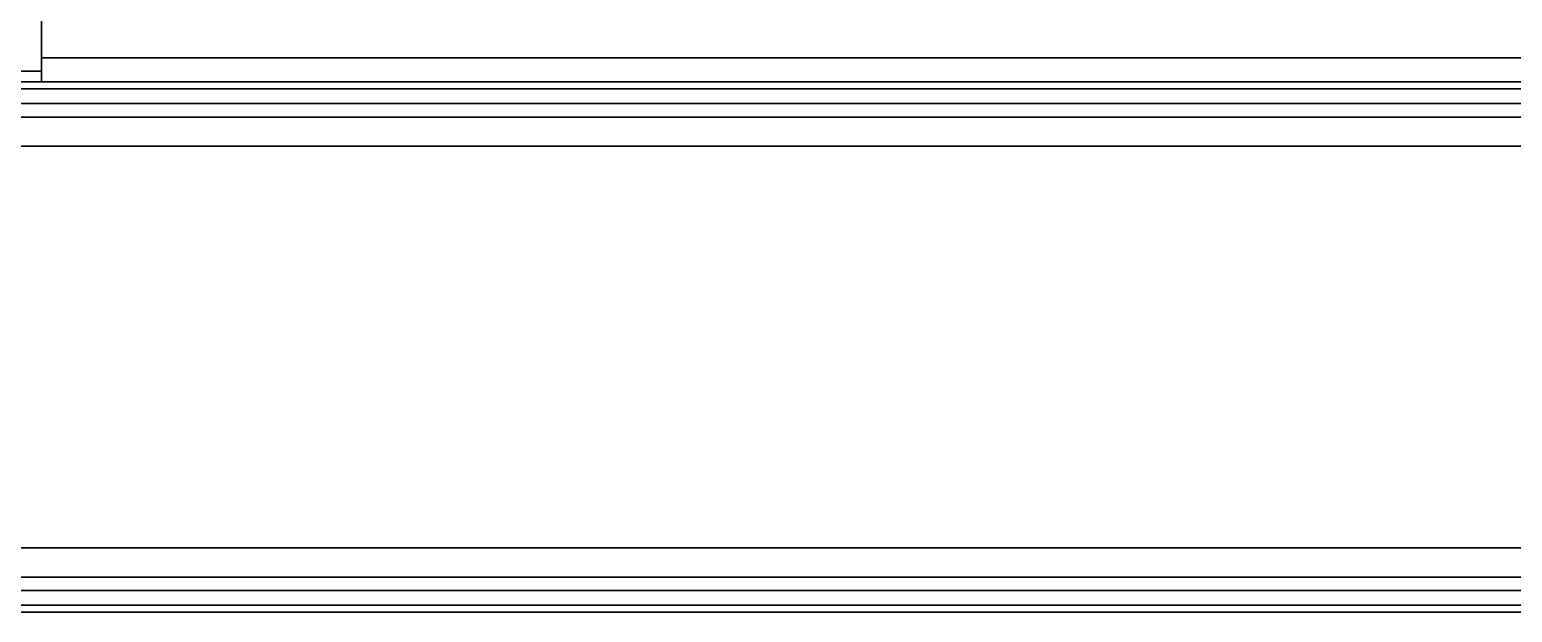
# Model space of a CAD drawing. Header units: millimetres. Extents: x 32496 to 166256, y 3504 to 23939.
# Drawn here: x 45608 to 46167, y 10678 to 10897 of the extents above; entities that cross this region are included whole.
import ezdxf

# ---------------------------------------------------------------- set-up
doc = ezdxf.new("R2010")
doc.units = ezdxf.units.MM
doc.layers.get('0').update_dxf_attribs({"lineweight": 35})

msp = doc.modelspace()

# ---------------------------------------------------------------- linework, layer by layer
at = {"linetype": 'Continuous'}
for p, q in [((45612.14, 10877.575), (45612.14, 10957.575)), ((46534.64, 10886.575), (45612.14, 10886.575)), ((45612.14, 10881.575), (45532.14, 10881.575)), ((52132.64, 10877.575), (40172.64, 10877.575)), ((52132.64, 10874.855), (40172.64, 10874.855)), ((52132.64, 10869.383), (40172.64, 10869.383)), ((52082.64, 10864.266), (40222.64, 10864.266)), ((52082.64, 10853.32), (40222.64, 10853.32)), ((52008.64, 10701.83), (40172.64, 10701.83)), ((52008.64, 10690.885), (40172.64, 10690.885)), ((52008.64, 10685.768), (40172.64, 10685.768)), ((52132.64, 10680.295), (40172.64, 10680.295)), ((52132.64, 10677.575), (40172.64, 10677.575))]:
    msp.add_line(p, q, dxfattribs=at)

doc.saveas('drawing.dxf')
